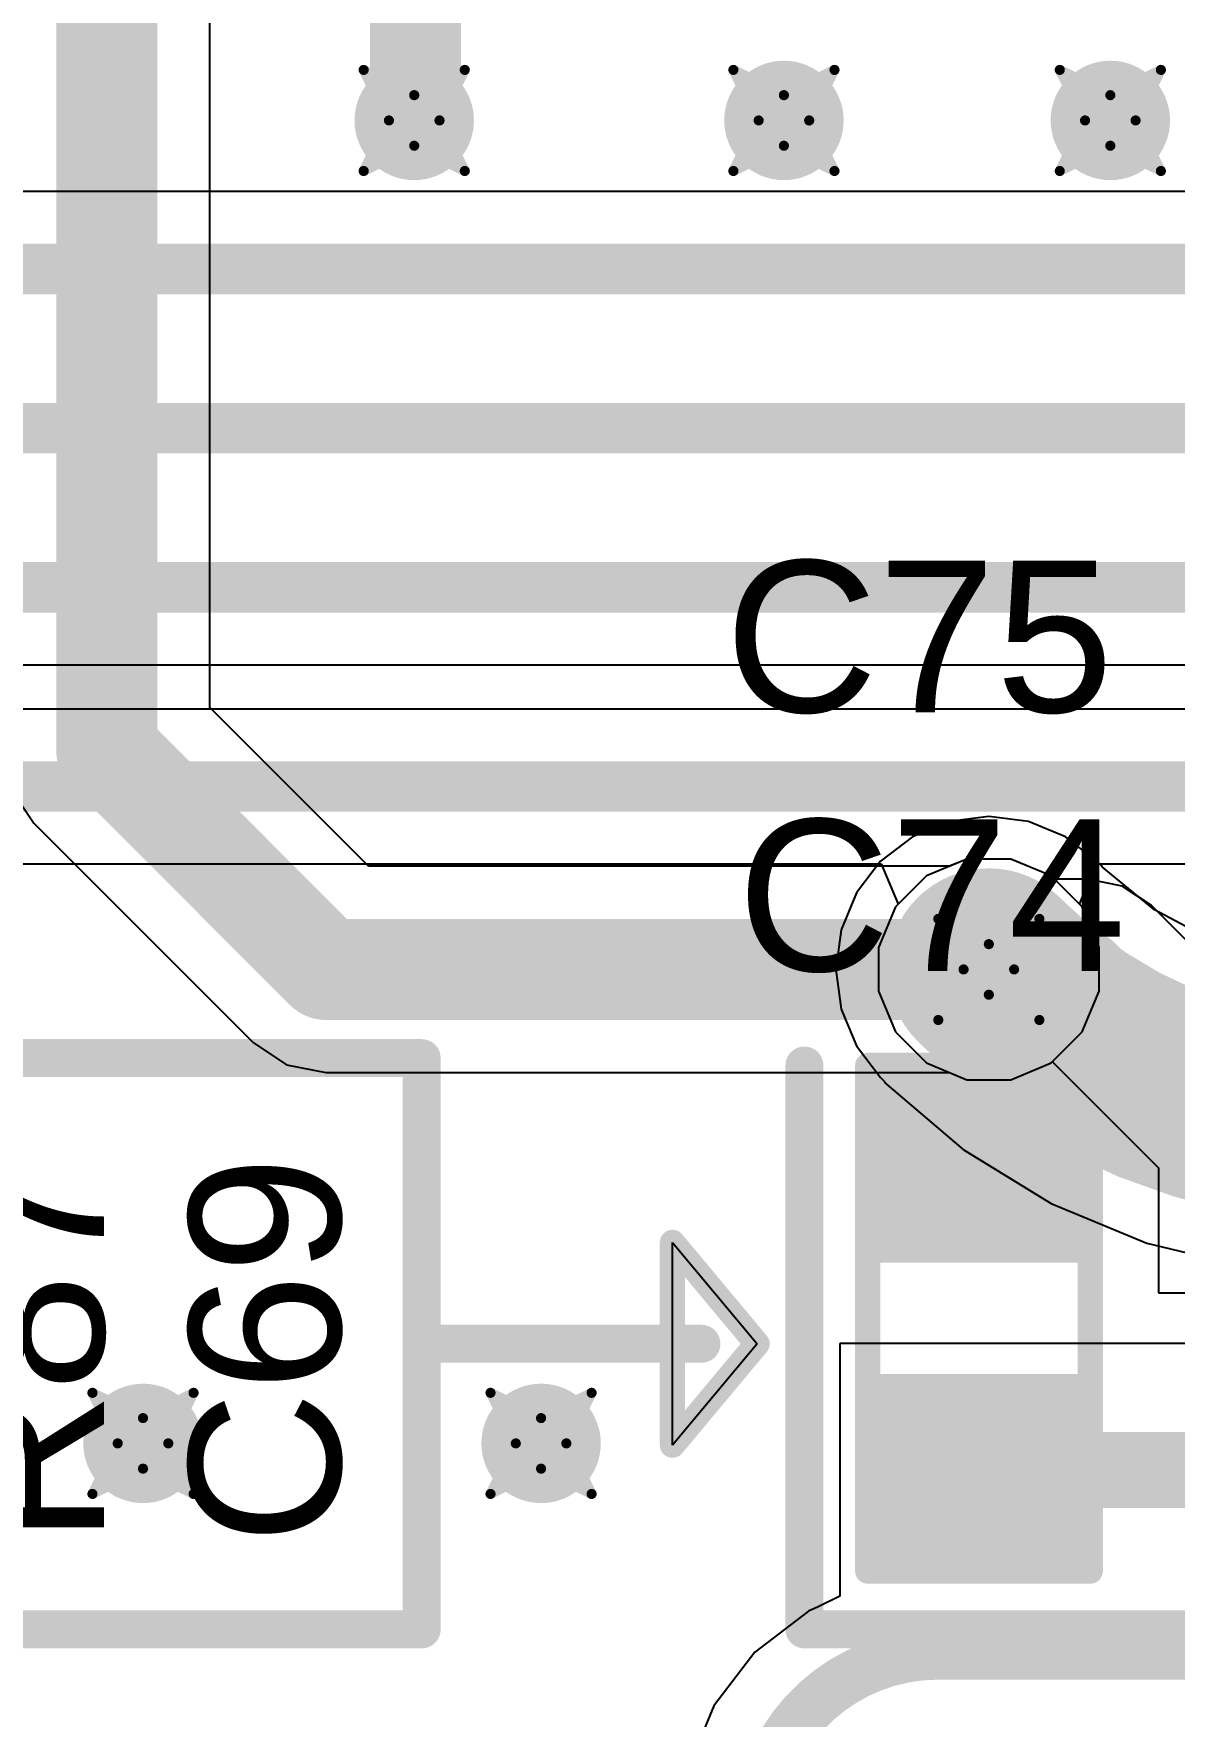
# Model space of a CAD drawing. Header units: inches. Extents: x -0.03 to 9.71, y 0.01 to 4.44.
# Drawn here: x 2.7925 to 3.0182, y 1.5208 to 1.8536 of the extents above; entities that cross this region are included whole.
import ezdxf

# ---------------------------------------------------------------- set-up
doc = ezdxf.new("R2010")
doc.units = ezdxf.units.IN
doc.header["$MEASUREMENT"] = 0
for name, color, linetype in [('Bottom Layer', 5, 'Continuous'), ('Drill Drawing', 1, 'Continuous'), ('Layer 1', 16, 'Continuous'), ('Layer 2', 76, 'Continuous'), ('Top Layer', 1, 'Continuous'), ('Top Overlay', 2, 'Continuous'), ('Top Paste', 8, 'Continuous'), ('Top Solder', 216, 'Continuous'), ('Via Holes', 16, 'Continuous')]:
    doc.layers.add(name, color=color, linetype=linetype)
doc.styles.add('Arial', font='', dxfattribs={"height": 0.2})
doc.styles.get('Arial').set_extended_font_data('Arial')

# ---------------------------------------------------------------- blocks, each defined once
blk = doc.blocks.new('S______B______7')
at = {"layer": 'Top Layer'}
for points in [[(-0.045, -0.0175), (-0.045, 0.0175), (-0.015, 0.0175), (-0.015, -0.0175)], [(0.015, -0.0175), (0.015, 0.0175), (0.045, 0.0175), (0.045, -0.0175)]]:
    blk.add_hatch(color=1, dxfattribs=at).paths.add_polyline_path(points)
at = {"layer": 'Top Paste'}
for points in [[(-0.045, -0.0175), (-0.045, 0.0175), (-0.015, 0.0175), (-0.015, -0.0175)], [(0.015, -0.0175), (0.015, 0.0175), (0.045, 0.0175), (0.045, -0.0175)]]:
    blk.add_hatch(color=8, dxfattribs=at).paths.add_polyline_path(points)
at = {"layer": 'Top Solder'}
for points in [[(-0.049, -0.0215), (-0.049, 0.0215), (-0.011, 0.0215), (-0.011, -0.0215)], [(0.011, -0.0215), (0.011, 0.0215), (0.049, 0.0215), (0.049, -0.0215)]]:
    blk.add_hatch(color=216, dxfattribs=at).paths.add_polyline_path(points)
at = {"layer": 'Top Overlay'}
for points in [[(0.05, 0.022, 0.005, 0.005, 0), (-0.05, 0.022, 0.005, 0.005, 0)], [(-0.05, -0.022, 0.005, 0.005, 0), (-0.05, 0.022, 0.005, 0.005, 0)], [(0.05, -0.022, 0.005, 0.005, 0), (0.05, 0.022, 0.005, 0.005, 0)], [(0.05, -0.022, 0.005, 0.005, 0), (-0.05, -0.022, 0.005, 0.005, 0)]]:
    blk.add_lwpolyline(points, format="xyseb", dxfattribs=at)
for points in [[(-0.05125, 0.022, 0.0025, 0.0025, 1), (-0.04875, 0.022, 0.0025, 0.0025, 1)], [(-0.05125, 0.022, 0.0025, 0.0025, 1), (-0.04875, 0.022, 0.0025, 0.0025, 1)], [(0.04875, 0.022, 0.0025, 0.0025, 1), (0.05125, 0.022, 0.0025, 0.0025, 1)], [(0.04875, 0.022, 0.0025, 0.0025, 1), (0.05125, 0.022, 0.0025, 0.0025, 1)], [(-0.05125, -0.022, 0.0025, 0.0025, 1), (-0.04875, -0.022, 0.0025, 0.0025, 1)], [(-0.05125, -0.022, 0.0025, 0.0025, 1), (-0.04875, -0.022, 0.0025, 0.0025, 1)], [(0.04875, -0.022, 0.0025, 0.0025, 1), (0.05125, -0.022, 0.0025, 0.0025, 1)], [(0.04875, -0.022, 0.0025, 0.0025, 1), (0.05125, -0.022, 0.0025, 0.0025, 1)]]:
    blk.add_lwpolyline(points, format="xyseb", close=True, dxfattribs=at)

msp = doc.modelspace()

# ---------------------------------------------------------------- hatches: boundary and pattern name
at = {"layer": 'Bottom Layer'}
h = msp.add_hatch(color=5, dxfattribs=at)
edge = h.paths.add_edge_path()
edge.add_arc((2.86782, 1.83646), 0.01181, 0, 360)
h = msp.add_hatch(color=5, dxfattribs=at)
edge = h.paths.add_edge_path()
edge.add_arc((2.94095, 1.83646), 0.01181, 0, 360)
h = msp.add_hatch(color=5, dxfattribs=at)
edge = h.paths.add_edge_path()
edge.add_arc((3.00551, 1.83646), 0.01181, 0, 360)
h = msp.add_hatch(color=5, dxfattribs=at)
edge = h.paths.add_edge_path()
edge.add_arc((2.98148, 1.66854), 0.01181, 0, 360)
h = msp.add_hatch(color=5, dxfattribs=at)
edge = h.paths.add_edge_path()
edge.add_arc((2.81417, 1.5748), 0.01181, 0, 360)
h = msp.add_hatch(color=5, dxfattribs=at)
edge = h.paths.add_edge_path()
edge.add_arc((2.89291, 1.5748), 0.01181, 0, 360)
at = {"layer": 'Layer 1'}
h = msp.add_hatch(color=16, dxfattribs=at)
edge = h.paths.add_edge_path()
edge.add_arc((2.86782, 1.83646), 0.01181, 0, 360)
h = msp.add_hatch(color=16, dxfattribs=at)
edge = h.paths.add_edge_path()
edge.add_arc((2.94095, 1.83646), 0.01181, 0, 360)
h = msp.add_hatch(color=16, dxfattribs=at)
edge = h.paths.add_edge_path()
edge.add_arc((3.00551, 1.83646), 0.01181, 0, 360)
h = msp.add_hatch(color=16, dxfattribs=at)
edge = h.paths.add_edge_path()
edge.add_arc((2.98148, 1.66854), 0.01181, 0, 360)
h = msp.add_hatch(color=16, dxfattribs=at)
edge = h.paths.add_edge_path()
edge.add_arc((2.81417, 1.5748), 0.01181, 0, 360)
h = msp.add_hatch(color=16, dxfattribs=at)
edge = h.paths.add_edge_path()
edge.add_arc((2.89291, 1.5748), 0.01181, 0, 360)
at = {"layer": 'Layer 2'}
h = msp.add_hatch(color=76, dxfattribs=at)
edge = h.paths.add_edge_path()
edge.add_arc((2.86782, 1.83646), 0.01181, 0, 360)
h = msp.add_hatch(color=76, dxfattribs=at)
edge = h.paths.add_edge_path()
edge.add_arc((2.94095, 1.83646), 0.01181, 0, 360)
h = msp.add_hatch(color=76, dxfattribs=at)
edge = h.paths.add_edge_path()
edge.add_arc((3.00551, 1.83646), 0.01181, 0, 360)
h = msp.add_hatch(color=76, dxfattribs=at)
edge = h.paths.add_edge_path()
edge.add_arc((2.98148, 1.66854), 0.01181, 0, 360)
h = msp.add_hatch(color=76, dxfattribs=at)
edge = h.paths.add_edge_path()
edge.add_arc((2.81417, 1.5748), 0.01181, 0, 360)
h = msp.add_hatch(color=76, dxfattribs=at)
edge = h.paths.add_edge_path()
edge.add_arc((2.89291, 1.5748), 0.01181, 0, 360)
at = {"layer": 'Top Layer'}
h = msp.add_hatch(color=1, dxfattribs=at)
edge = h.paths.add_edge_path()
edge.add_arc((2.86782, 1.83646), 0.01181, 0, 360)
h = msp.add_hatch(color=1, dxfattribs=at)
edge = h.paths.add_edge_path()
edge.add_arc((2.94095, 1.83646), 0.01181, 0, 360)
h = msp.add_hatch(color=1, dxfattribs=at)
edge = h.paths.add_edge_path()
edge.add_arc((3.00551, 1.83646), 0.01181, 0, 360)
h = msp.add_hatch(color=1, dxfattribs=at)
edge = h.paths.add_edge_path()
edge.add_arc((2.98148, 1.66854), 0.01181, 0, 360)
h = msp.add_hatch(color=1, dxfattribs=at)
edge = h.paths.add_edge_path()
edge.add_arc((2.81417, 1.5748), 0.01181, 0, 360)
h = msp.add_hatch(color=1, dxfattribs=at)
edge = h.paths.add_edge_path()
edge.add_arc((2.89291, 1.5748), 0.01181, 0, 360)
at = {"layer": 'Via Holes'}
h = msp.add_hatch(color=7, dxfattribs=at)
edge = h.paths.add_edge_path()
edge.add_arc((2.86782, 1.83646), 0.00591, 0, 360)
h = msp.add_hatch(color=7, dxfattribs=at)
edge = h.paths.add_edge_path()
edge.add_arc((2.94095, 1.83646), 0.00591, 0, 360)
h = msp.add_hatch(color=7, dxfattribs=at)
edge = h.paths.add_edge_path()
edge.add_arc((3.00551, 1.83646), 0.00591, 0, 360)
h = msp.add_hatch(color=7, dxfattribs=at)
edge = h.paths.add_edge_path()
edge.add_arc((2.98148, 1.66854), 0.00591, 0, 360)
h = msp.add_hatch(color=7, dxfattribs=at)
edge = h.paths.add_edge_path()
edge.add_arc((2.81417, 1.5748), 0.00591, 0, 360)
h = msp.add_hatch(color=7, dxfattribs=at)
edge = h.paths.add_edge_path()
edge.add_arc((2.89291, 1.5748), 0.00591, 0, 360)

# ---------------------------------------------------------------- linework, layer by layer
at = {"layer": 'Bottom Layer'}
for p, q in [((3.09705, 1.82238), (2.78091, 1.82238)), ((2.68091, 1.7288), (3.16004, 1.7288)), ((2.97714, 1.69035), (2.96912, 1.68703)), ((2.98582, 1.69035), (2.97714, 1.69035)), ((2.99383, 1.68703), (2.98582, 1.69035)), ((2.96912, 1.68703), (2.96299, 1.6809)), ((2.99997, 1.6809), (2.99383, 1.68703)), ((2.96299, 1.6809), (2.95967, 1.67288)), ((3.00329, 1.67288), (2.99997, 1.6809)), ((2.95967, 1.67288), (2.95967, 1.66421)), ((3.00329, 1.66421), (3.00329, 1.67288)), ((2.95967, 1.66421), (2.96299, 1.65619)), ((2.99997, 1.65619), (3.00329, 1.66421)), ((2.96299, 1.65619), (2.96912, 1.65005)), ((2.99383, 1.65005), (2.99997, 1.65619)), ((2.96912, 1.65005), (2.97714, 1.64673)), ((2.98582, 1.64673), (2.99383, 1.65005)), ((2.97714, 1.64673), (2.98582, 1.64673))]:
    msp.add_line(p, q, dxfattribs=at)
for points in [[(1.9126, 1.80709, 0.01, 0.01, 0), (2.80315, 1.80709, 0.01, 0.01, 0)], [(2.80315, 1.80709, 0.01, 0.01, 0), (3.1126, 1.80709, 0.01, 0.01, 0)], [(2.71535, 1.77559, 0.01, 0.01, 0), (3.14409, 1.77559, 0.01, 0.01, 0)], [(1.97559, 1.7441, 0.01, 0.01, 0), (3.17559, 1.7441, 0.01, 0.01, 0)]]:
    msp.add_lwpolyline(points, format="xyseb", dxfattribs=at)
msp.add_lwpolyline([(2.80065, 1.80709, 0.005, 0.005, 1), (2.80565, 1.80709, 0.005, 0.005, 1)], format="xyseb", close=True, dxfattribs=at)
msp.add_lwpolyline([(2.80065, 1.80709, 0.005, 0.005, 1), (2.80565, 1.80709, 0.005, 0.005, 1)], format="xyseb", close=True, dxfattribs=at)
at = {"layer": 'Drill Drawing'}
for points in [[(2.85782, 1.84646, 0.002, 0.002, 0), (2.86782, 1.84146, 0.002, 0.002, 0)], [(2.85782, 1.84646, 0.002, 0.002, 0), (2.86282, 1.83646, 0.002, 0.002, 0)], [(2.86782, 1.84146, 0.002, 0.002, 0), (2.87782, 1.84646, 0.002, 0.002, 0)], [(2.87282, 1.83646, 0.002, 0.002, 0), (2.87782, 1.84646, 0.002, 0.002, 0)], [(2.93094, 1.84646, 0.002, 0.002, 0), (2.94095, 1.84146, 0.002, 0.002, 0)], [(2.93094, 1.84646, 0.002, 0.002, 0), (2.93594, 1.83646, 0.002, 0.002, 0)], [(2.94095, 1.84146, 0.002, 0.002, 0), (2.95094, 1.84646, 0.002, 0.002, 0)], [(2.94595, 1.83646, 0.002, 0.002, 0), (2.95094, 1.84646, 0.002, 0.002, 0)], [(2.99551, 1.84646, 0.002, 0.002, 0), (3.00551, 1.84146, 0.002, 0.002, 0)], [(2.99551, 1.84646, 0.002, 0.002, 0), (3.00051, 1.83646, 0.002, 0.002, 0)], [(3.00551, 1.84146, 0.002, 0.002, 0), (3.01551, 1.84646, 0.002, 0.002, 0)], [(3.01051, 1.83646, 0.002, 0.002, 0), (3.01551, 1.84646, 0.002, 0.002, 0)], [(2.85782, 1.82646, 0.002, 0.002, 0), (2.86282, 1.83646, 0.002, 0.002, 0)], [(2.87282, 1.83646, 0.002, 0.002, 0), (2.87782, 1.82646, 0.002, 0.002, 0)], [(2.93094, 1.82646, 0.002, 0.002, 0), (2.93594, 1.83646, 0.002, 0.002, 0)], [(2.94595, 1.83646, 0.002, 0.002, 0), (2.95094, 1.82646, 0.002, 0.002, 0)], [(2.99551, 1.82646, 0.002, 0.002, 0), (3.00051, 1.83646, 0.002, 0.002, 0)], [(3.01051, 1.83646, 0.002, 0.002, 0), (3.01551, 1.82646, 0.002, 0.002, 0)], [(2.85782, 1.82646, 0.002, 0.002, 0), (2.86782, 1.83146, 0.002, 0.002, 0)], [(2.86782, 1.83146, 0.002, 0.002, 0), (2.87782, 1.82646, 0.002, 0.002, 0)], [(2.93094, 1.82646, 0.002, 0.002, 0), (2.94095, 1.83146, 0.002, 0.002, 0)], [(2.94095, 1.83146, 0.002, 0.002, 0), (2.95094, 1.82646, 0.002, 0.002, 0)], [(2.99551, 1.82646, 0.002, 0.002, 0), (3.00551, 1.83146, 0.002, 0.002, 0)], [(3.00551, 1.83146, 0.002, 0.002, 0), (3.01551, 1.82646, 0.002, 0.002, 0)], [(2.97148, 1.67854, 0.002, 0.002, 0), (2.98148, 1.67354, 0.002, 0.002, 0)], [(2.97148, 1.67854, 0.002, 0.002, 0), (2.97648, 1.66854, 0.002, 0.002, 0)], [(2.98148, 1.67354, 0.002, 0.002, 0), (2.99148, 1.67854, 0.002, 0.002, 0)], [(2.98648, 1.66854, 0.002, 0.002, 0), (2.99148, 1.67854, 0.002, 0.002, 0)], [(2.97148, 1.65854, 0.002, 0.002, 0), (2.97648, 1.66854, 0.002, 0.002, 0)], [(2.98648, 1.66854, 0.002, 0.002, 0), (2.99148, 1.65854, 0.002, 0.002, 0)], [(2.97148, 1.65854, 0.002, 0.002, 0), (2.98148, 1.66354, 0.002, 0.002, 0)], [(2.98148, 1.66354, 0.002, 0.002, 0), (2.99148, 1.65854, 0.002, 0.002, 0)], [(2.80417, 1.5848, 0.002, 0.002, 0), (2.81417, 1.5798, 0.002, 0.002, 0)], [(2.80417, 1.5848, 0.002, 0.002, 0), (2.80917, 1.5748, 0.002, 0.002, 0)], [(2.81417, 1.5798, 0.002, 0.002, 0), (2.82417, 1.5848, 0.002, 0.002, 0)], [(2.81917, 1.5748, 0.002, 0.002, 0), (2.82417, 1.5848, 0.002, 0.002, 0)], [(2.88291, 1.5848, 0.002, 0.002, 0), (2.89291, 1.5798, 0.002, 0.002, 0)], [(2.88291, 1.5848, 0.002, 0.002, 0), (2.88791, 1.5748, 0.002, 0.002, 0)], [(2.89291, 1.5798, 0.002, 0.002, 0), (2.90291, 1.5848, 0.002, 0.002, 0)], [(2.89791, 1.5748, 0.002, 0.002, 0), (2.90291, 1.5848, 0.002, 0.002, 0)], [(2.80417, 1.5648, 0.002, 0.002, 0), (2.80917, 1.5748, 0.002, 0.002, 0)], [(2.81917, 1.5748, 0.002, 0.002, 0), (2.82417, 1.5648, 0.002, 0.002, 0)], [(2.88291, 1.5648, 0.002, 0.002, 0), (2.88791, 1.5748, 0.002, 0.002, 0)], [(2.89791, 1.5748, 0.002, 0.002, 0), (2.90291, 1.5648, 0.002, 0.002, 0)], [(2.80417, 1.5648, 0.002, 0.002, 0), (2.81417, 1.5698, 0.002, 0.002, 0)], [(2.81417, 1.5698, 0.002, 0.002, 0), (2.82417, 1.5648, 0.002, 0.002, 0)], [(2.88291, 1.5648, 0.002, 0.002, 0), (2.89291, 1.5698, 0.002, 0.002, 0)], [(2.89291, 1.5698, 0.002, 0.002, 0), (2.90291, 1.5648, 0.002, 0.002, 0)]]:
    msp.add_lwpolyline(points, format="xyseb", dxfattribs=at)
for points in [[(2.85732, 1.84646, 0.001, 0.001, 1), (2.85832, 1.84646, 0.001, 0.001, 1)], [(2.85732, 1.84646, 0.001, 0.001, 1), (2.85832, 1.84646, 0.001, 0.001, 1)], [(2.87732, 1.84646, 0.001, 0.001, 1), (2.87832, 1.84646, 0.001, 0.001, 1)], [(2.87732, 1.84646, 0.001, 0.001, 1), (2.87832, 1.84646, 0.001, 0.001, 1)], [(2.93045, 1.84646, 0.001, 0.001, 1), (2.93145, 1.84646, 0.001, 0.001, 1)], [(2.93045, 1.84646, 0.001, 0.001, 1), (2.93145, 1.84646, 0.001, 0.001, 1)], [(2.95045, 1.84646, 0.001, 0.001, 1), (2.95145, 1.84646, 0.001, 0.001, 1)], [(2.95045, 1.84646, 0.001, 0.001, 1), (2.95145, 1.84646, 0.001, 0.001, 1)], [(2.99501, 1.84646, 0.001, 0.001, 1), (2.99601, 1.84646, 0.001, 0.001, 1)], [(2.99501, 1.84646, 0.001, 0.001, 1), (2.99601, 1.84646, 0.001, 0.001, 1)], [(3.01501, 1.84646, 0.001, 0.001, 1), (3.01601, 1.84646, 0.001, 0.001, 1)], [(3.01501, 1.84646, 0.001, 0.001, 1), (3.01601, 1.84646, 0.001, 0.001, 1)], [(2.86732, 1.84146, 0.001, 0.001, 1), (2.86832, 1.84146, 0.001, 0.001, 1)], [(2.86732, 1.84146, 0.001, 0.001, 1), (2.86832, 1.84146, 0.001, 0.001, 1)], [(2.94044, 1.84146, 0.001, 0.001, 1), (2.94144, 1.84146, 0.001, 0.001, 1)], [(2.94044, 1.84146, 0.001, 0.001, 1), (2.94144, 1.84146, 0.001, 0.001, 1)], [(3.00501, 1.84146, 0.001, 0.001, 1), (3.00601, 1.84146, 0.001, 0.001, 1)], [(3.00501, 1.84146, 0.001, 0.001, 1), (3.00601, 1.84146, 0.001, 0.001, 1)], [(2.86232, 1.83646, 0.001, 0.001, 1), (2.86332, 1.83646, 0.001, 0.001, 1)], [(2.86232, 1.83646, 0.001, 0.001, 1), (2.86332, 1.83646, 0.001, 0.001, 1)], [(2.87232, 1.83646, 0.001, 0.001, 1), (2.87332, 1.83646, 0.001, 0.001, 1)], [(2.87232, 1.83646, 0.001, 0.001, 1), (2.87332, 1.83646, 0.001, 0.001, 1)], [(2.93545, 1.83646, 0.001, 0.001, 1), (2.93644, 1.83646, 0.001, 0.001, 1)], [(2.93545, 1.83646, 0.001, 0.001, 1), (2.93644, 1.83646, 0.001, 0.001, 1)], [(2.94544, 1.83646, 0.001, 0.001, 1), (2.94645, 1.83646, 0.001, 0.001, 1)], [(2.94544, 1.83646, 0.001, 0.001, 1), (2.94645, 1.83646, 0.001, 0.001, 1)], [(3.00001, 1.83646, 0.001, 0.001, 1), (3.00101, 1.83646, 0.001, 0.001, 1)], [(3.00001, 1.83646, 0.001, 0.001, 1), (3.00101, 1.83646, 0.001, 0.001, 1)], [(3.01001, 1.83646, 0.001, 0.001, 1), (3.01101, 1.83646, 0.001, 0.001, 1)], [(3.01001, 1.83646, 0.001, 0.001, 1), (3.01101, 1.83646, 0.001, 0.001, 1)], [(2.86732, 1.83146, 0.001, 0.001, 1), (2.86832, 1.83146, 0.001, 0.001, 1)], [(2.86732, 1.83146, 0.001, 0.001, 1), (2.86832, 1.83146, 0.001, 0.001, 1)], [(2.94044, 1.83146, 0.001, 0.001, 1), (2.94144, 1.83146, 0.001, 0.001, 1)], [(2.94044, 1.83146, 0.001, 0.001, 1), (2.94144, 1.83146, 0.001, 0.001, 1)], [(3.00501, 1.83146, 0.001, 0.001, 1), (3.00601, 1.83146, 0.001, 0.001, 1)], [(3.00501, 1.83146, 0.001, 0.001, 1), (3.00601, 1.83146, 0.001, 0.001, 1)], [(2.85732, 1.82646, 0.001, 0.001, 1), (2.85832, 1.82646, 0.001, 0.001, 1)], [(2.85732, 1.82646, 0.001, 0.001, 1), (2.85832, 1.82646, 0.001, 0.001, 1)], [(2.87732, 1.82646, 0.001, 0.001, 1), (2.87832, 1.82646, 0.001, 0.001, 1)], [(2.87732, 1.82646, 0.001, 0.001, 1), (2.87832, 1.82646, 0.001, 0.001, 1)], [(2.93045, 1.82646, 0.001, 0.001, 1), (2.93145, 1.82646, 0.001, 0.001, 1)], [(2.93045, 1.82646, 0.001, 0.001, 1), (2.93145, 1.82646, 0.001, 0.001, 1)], [(2.95045, 1.82646, 0.001, 0.001, 1), (2.95145, 1.82646, 0.001, 0.001, 1)], [(2.95045, 1.82646, 0.001, 0.001, 1), (2.95145, 1.82646, 0.001, 0.001, 1)], [(2.99501, 1.82646, 0.001, 0.001, 1), (2.99601, 1.82646, 0.001, 0.001, 1)], [(2.99501, 1.82646, 0.001, 0.001, 1), (2.99601, 1.82646, 0.001, 0.001, 1)], [(3.01501, 1.82646, 0.001, 0.001, 1), (3.01601, 1.82646, 0.001, 0.001, 1)], [(3.01501, 1.82646, 0.001, 0.001, 1), (3.01601, 1.82646, 0.001, 0.001, 1)], [(2.97098, 1.67854, 0.001, 0.001, 1), (2.97198, 1.67854, 0.001, 0.001, 1)], [(2.97098, 1.67854, 0.001, 0.001, 1), (2.97198, 1.67854, 0.001, 0.001, 1)], [(2.99098, 1.67854, 0.001, 0.001, 1), (2.99198, 1.67854, 0.001, 0.001, 1)], [(2.99098, 1.67854, 0.001, 0.001, 1), (2.99198, 1.67854, 0.001, 0.001, 1)], [(2.98098, 1.67354, 0.001, 0.001, 1), (2.98198, 1.67354, 0.001, 0.001, 1)], [(2.98098, 1.67354, 0.001, 0.001, 1), (2.98198, 1.67354, 0.001, 0.001, 1)], [(2.97598, 1.66854, 0.001, 0.001, 1), (2.97698, 1.66854, 0.001, 0.001, 1)], [(2.97598, 1.66854, 0.001, 0.001, 1), (2.97698, 1.66854, 0.001, 0.001, 1)], [(2.98598, 1.66854, 0.001, 0.001, 1), (2.98698, 1.66854, 0.001, 0.001, 1)], [(2.98598, 1.66854, 0.001, 0.001, 1), (2.98698, 1.66854, 0.001, 0.001, 1)], [(2.98098, 1.66354, 0.001, 0.001, 1), (2.98198, 1.66354, 0.001, 0.001, 1)], [(2.98098, 1.66354, 0.001, 0.001, 1), (2.98198, 1.66354, 0.001, 0.001, 1)], [(2.97098, 1.65854, 0.001, 0.001, 1), (2.97198, 1.65854, 0.001, 0.001, 1)], [(2.97098, 1.65854, 0.001, 0.001, 1), (2.97198, 1.65854, 0.001, 0.001, 1)], [(2.99098, 1.65854, 0.001, 0.001, 1), (2.99198, 1.65854, 0.001, 0.001, 1)], [(2.99098, 1.65854, 0.001, 0.001, 1), (2.99198, 1.65854, 0.001, 0.001, 1)], [(2.80367, 1.5848, 0.001, 0.001, 1), (2.80467, 1.5848, 0.001, 0.001, 1)], [(2.80367, 1.5848, 0.001, 0.001, 1), (2.80467, 1.5848, 0.001, 0.001, 1)], [(2.82367, 1.5848, 0.001, 0.001, 1), (2.82467, 1.5848, 0.001, 0.001, 1)], [(2.82367, 1.5848, 0.001, 0.001, 1), (2.82467, 1.5848, 0.001, 0.001, 1)], [(2.88241, 1.5848, 0.001, 0.001, 1), (2.88341, 1.5848, 0.001, 0.001, 1)], [(2.88241, 1.5848, 0.001, 0.001, 1), (2.88341, 1.5848, 0.001, 0.001, 1)], [(2.90241, 1.5848, 0.001, 0.001, 1), (2.90341, 1.5848, 0.001, 0.001, 1)], [(2.90241, 1.5848, 0.001, 0.001, 1), (2.90341, 1.5848, 0.001, 0.001, 1)], [(2.81367, 1.5798, 0.001, 0.001, 1), (2.81467, 1.5798, 0.001, 0.001, 1)], [(2.81367, 1.5798, 0.001, 0.001, 1), (2.81467, 1.5798, 0.001, 0.001, 1)], [(2.89241, 1.5798, 0.001, 0.001, 1), (2.89341, 1.5798, 0.001, 0.001, 1)], [(2.89241, 1.5798, 0.001, 0.001, 1), (2.89341, 1.5798, 0.001, 0.001, 1)], [(2.80867, 1.5748, 0.001, 0.001, 1), (2.80967, 1.5748, 0.001, 0.001, 1)], [(2.80867, 1.5748, 0.001, 0.001, 1), (2.80967, 1.5748, 0.001, 0.001, 1)], [(2.81867, 1.5748, 0.001, 0.001, 1), (2.81967, 1.5748, 0.001, 0.001, 1)], [(2.81867, 1.5748, 0.001, 0.001, 1), (2.81967, 1.5748, 0.001, 0.001, 1)], [(2.88741, 1.5748, 0.001, 0.001, 1), (2.88841, 1.5748, 0.001, 0.001, 1)], [(2.88741, 1.5748, 0.001, 0.001, 1), (2.88841, 1.5748, 0.001, 0.001, 1)], [(2.89741, 1.5748, 0.001, 0.001, 1), (2.89841, 1.5748, 0.001, 0.001, 1)], [(2.89741, 1.5748, 0.001, 0.001, 1), (2.89841, 1.5748, 0.001, 0.001, 1)], [(2.81367, 1.5698, 0.001, 0.001, 1), (2.81467, 1.5698, 0.001, 0.001, 1)], [(2.81367, 1.5698, 0.001, 0.001, 1), (2.81467, 1.5698, 0.001, 0.001, 1)], [(2.89241, 1.5698, 0.001, 0.001, 1), (2.89341, 1.5698, 0.001, 0.001, 1)], [(2.89241, 1.5698, 0.001, 0.001, 1), (2.89341, 1.5698, 0.001, 0.001, 1)], [(2.80367, 1.5648, 0.001, 0.001, 1), (2.80467, 1.5648, 0.001, 0.001, 1)], [(2.80367, 1.5648, 0.001, 0.001, 1), (2.80467, 1.5648, 0.001, 0.001, 1)], [(2.82367, 1.5648, 0.001, 0.001, 1), (2.82467, 1.5648, 0.001, 0.001, 1)], [(2.82367, 1.5648, 0.001, 0.001, 1), (2.82467, 1.5648, 0.001, 0.001, 1)], [(2.88241, 1.5648, 0.001, 0.001, 1), (2.88341, 1.5648, 0.001, 0.001, 1)], [(2.88241, 1.5648, 0.001, 0.001, 1), (2.88341, 1.5648, 0.001, 0.001, 1)], [(2.90241, 1.5648, 0.001, 0.001, 1), (2.90341, 1.5648, 0.001, 0.001, 1)], [(2.90241, 1.5648, 0.001, 0.001, 1), (2.90341, 1.5648, 0.001, 0.001, 1)]]:
    msp.add_lwpolyline(points, format="xyseb", close=True, dxfattribs=at)
at = {"layer": 'Layer 1'}
for p, q in [((3.15751, 1.72002), (2.68344, 1.72002)), ((2.63091, 1.68943), (2.9602, 1.68943)), ((2.9602, 1.68943), (2.96352, 1.68143)), ((2.99943, 1.68143), (3.00275, 1.68943)), ((3.00275, 1.68943), (3.18366, 1.68943)), ((2.96299, 1.6809), (2.95967, 1.67288)), ((2.96352, 1.68143), (2.96299, 1.6809)), ((2.99997, 1.6809), (2.99943, 1.68143)), ((3.00329, 1.67288), (2.99997, 1.6809)), ((2.95967, 1.67288), (2.95967, 1.66421)), ((3.00329, 1.66421), (3.00329, 1.67288)), ((2.95967, 1.66421), (2.96299, 1.65619)), ((2.99997, 1.65619), (3.00329, 1.66421)), ((2.96299, 1.65619), (2.96912, 1.65005)), ((2.99383, 1.65005), (2.99997, 1.65619)), ((2.96912, 1.65005), (2.97714, 1.64673)), ((2.98582, 1.64673), (2.99383, 1.65005)), ((2.97714, 1.64673), (2.98582, 1.64673))]:
    msp.add_line(p, q, dxfattribs=at)
msp.add_lwpolyline([(2.61535, 1.70473, 0.01, 0.01, 0), (3.19921, 1.70473, 0.01, 0.01, 0)], format="xyseb", dxfattribs=at)
at = {"layer": 'Layer 2'}
for p, q in [((2.97364, 1.69777), (2.96635, 1.69475)), ((2.98148, 1.6988), (2.97364, 1.69777)), ((2.98931, 1.69777), (2.98148, 1.6988)), ((2.99661, 1.69475), (2.98931, 1.69777)), ((2.96635, 1.69475), (2.96008, 1.68994)), ((3.00287, 1.68994), (2.99661, 1.69475)), ((2.96008, 1.68994), (2.95527, 1.68367)), ((3.00371, 1.6891), (3.00287, 1.68994)), ((3.00397, 1.68877), (3.00371, 1.6891)), ((3.01423, 1.68035), (3.00397, 1.68877)), ((2.95527, 1.68367), (2.95225, 1.67638)), ((3.0263, 1.67389), (3.01423, 1.68035)), ((2.95225, 1.67638), (2.95122, 1.66854)), ((2.95122, 1.66854), (2.95225, 1.66071)), ((2.95225, 1.66071), (2.95527, 1.65341)), ((2.95527, 1.65341), (2.96008, 1.64715)), ((2.96008, 1.64715), (2.96092, 1.64631)), ((2.96092, 1.64631), (2.96082, 1.64621)), ((2.96082, 1.64621), (2.97638, 1.63292)), ((2.97638, 1.63292), (2.99383, 1.62223)), ((2.99383, 1.62223), (3.01273, 1.61439)), ((3.01273, 1.61439), (3.03263, 1.60962))]:
    msp.add_line(p, q, dxfattribs=at)
for points in [[(2.98148, 1.66854, 0.04, 0.04, 0), (2.98232, 1.6677, 0.04, 0.04, 0)], [(3.05303, 1.63841, 0.04, 0.04, -0.198912), (2.98232, 1.6677, 0.04, 0.04, 0)]]:
    msp.add_lwpolyline(points, format="xyseb", dxfattribs=at)
for points in [[(2.97148, 1.66854, 0.02, 0.02, 1), (2.99148, 1.66854, 0.02, 0.02, 1)], [(2.97232, 1.6677, 0.02, 0.02, 1), (2.99232, 1.6677, 0.02, 0.02, 1)], [(2.97232, 1.6677, 0.02, 0.02, 1), (2.99232, 1.6677, 0.02, 0.02, 1)]]:
    msp.add_lwpolyline(points, format="xyseb", close=True, dxfattribs=at)
at = {"layer": 'Top Layer'}
for p, q in [((2.82739, 1.72035), (2.82739, 1.96434)), ((2.8588, 1.68894), (2.82739, 1.72035)), ((2.78816, 1.70409), (2.79258, 1.69748)), ((2.79258, 1.69748), (2.83594, 1.65412)), ((2.97371, 1.68894), (2.8588, 1.68894)), ((2.97714, 1.69035), (2.97371, 1.68894)), ((2.98582, 1.69035), (2.97714, 1.69035)), ((2.99383, 1.68703), (2.98582, 1.69035)), ((2.99448, 1.68639), (2.99383, 1.68703)), ((3.00103, 1.68639), (2.99448, 1.68639)), ((3.00786, 1.68503), (3.00103, 1.68639)), ((3.01364, 1.68116), (3.00786, 1.68503)), ((3.04025, 1.65455), (3.01364, 1.68116)), ((2.83594, 1.65412), (2.84255, 1.6497)), ((2.84255, 1.6497), (2.85035, 1.64815)), ((2.85035, 1.64815), (2.97371, 1.64815)), ((2.97371, 1.64815), (2.97714, 1.64673)), ((2.98582, 1.64673), (2.99383, 1.65005)), ((2.99383, 1.65005), (2.99406, 1.65028)), ((2.99406, 1.65028), (3.01502, 1.62932)), ((2.97714, 1.64673), (2.98582, 1.64673)), ((3.01502, 1.62932), (3.01502, 1.60455)), ((3.01502, 1.60455), (3.07002, 1.60455)), ((3.00703, 1.59455), (2.95203, 1.59455)), ((2.95203, 1.59455), (2.95203, 1.54455)), ((3.01502, 1.59455), (3.00703, 1.59455)), ((3.00703, 1.59455), (3.00703, 1.59455)), ((3.07002, 1.59455), (3.01502, 1.59455)), ((3.01502, 1.59455), (3.01502, 1.59455)), ((2.95203, 1.54455), (2.94772, 1.54244)), ((2.94582, 1.54164), (2.93521, 1.53349)), ((2.94583, 1.54164), (2.94582, 1.54164)), ((2.94772, 1.54244), (2.94583, 1.54164)), ((2.93521, 1.53349), (2.92706, 1.52288)), ((2.92706, 1.52288), (2.92194, 1.51051))]:
    msp.add_line(p, q, dxfattribs=at)
for points in [[(2.807, 1.7119, 0.02, 0.02, 0), (2.807, 1.97682, 0.02, 0.02, 0)], [(2.86807, 1.8367, 0.018, 0.018, 0), (2.86807, 1.8837, 0.018, 0.018, 0)], [(2.807, 1.7119, 0.02, 0.02, 0), (2.85035, 1.66854, 0.02, 0.02, 0)], [(2.85035, 1.66854, 0.02, 0.02, 0), (2.98148, 1.66854, 0.02, 0.02, 0)], [(2.98148, 1.66854, 0.015, 0.015, 0), (3.00103, 1.66854, 0.015, 0.015, 0)], [(3.00103, 1.66854, 0.015, 0.015, 0), (3.04002, 1.62955, 0.015, 0.015, 0)], [(2.98303, 1.56955, 0.015, 0.015, 0), (3.04252, 1.56955, 0.015, 0.015, 0)], [(2.93563, 1.49725, 0.01, 0.01, -0.414214), (2.97145, 1.53307, 0.01, 0.01, 0)], [(2.97145, 1.53307, 0.01, 0.01, 0), (3.28858, 1.53307, 0.01, 0.01, 0)]]:
    msp.add_lwpolyline(points, format="xyseb", dxfattribs=at)
for points in [[(2.86357, 1.8367, 0.009, 0.009, 1), (2.87257, 1.8367, 0.009, 0.009, 1)], [(2.802, 1.7119, 0.01, 0.01, 1), (2.812, 1.7119, 0.01, 0.01, 1)], [(2.802, 1.7119, 0.01, 0.01, 1), (2.812, 1.7119, 0.01, 0.01, 1)], [(2.84535, 1.66854, 0.01, 0.01, 1), (2.85535, 1.66854, 0.01, 0.01, 1)], [(2.84535, 1.66854, 0.01, 0.01, 1), (2.85535, 1.66854, 0.01, 0.01, 1)], [(2.97648, 1.66854, 0.01, 0.01, 1), (2.98648, 1.66854, 0.01, 0.01, 1)], [(2.97773, 1.66854, 0.0075, 0.0075, 1), (2.98523, 1.66854, 0.0075, 0.0075, 1)], [(2.99728, 1.66854, 0.0075, 0.0075, 1), (3.00478, 1.66854, 0.0075, 0.0075, 1)], [(2.99728, 1.66854, 0.0075, 0.0075, 1), (3.00478, 1.66854, 0.0075, 0.0075, 1)], [(2.97928, 1.56955, 0.0075, 0.0075, 1), (2.98678, 1.56955, 0.0075, 0.0075, 1)], [(2.96895, 1.53307, 0.005, 0.005, 1), (2.97395, 1.53307, 0.005, 0.005, 1)], [(2.96895, 1.53307, 0.005, 0.005, 1), (2.97395, 1.53307, 0.005, 0.005, 1)]]:
    msp.add_lwpolyline(points, format="xyseb", close=True, dxfattribs=at)
at = {"layer": 'Top Overlay'}
for p, q in [((2.9189, 1.57445), (2.9189, 1.61455)), ((2.9189, 1.61455), (2.93563, 1.5945)), ((2.93563, 1.5945), (2.9189, 1.57445))]:
    msp.add_line(p, q, dxfattribs=at)
for points in [[(2.714, 1.651, 0.0075, 0.0075, 0), (2.8693, 1.651, 0.0075, 0.0075, 0)], [(2.8693, 1.538, 0.0075, 0.0075, 0), (2.8693, 1.651, 0.0075, 0.0075, 0)], [(2.945, 1.538, 0.0075, 0.0075, 0), (2.945, 1.64955, 0.0075, 0.0075, 0)], [(2.9189, 1.61455, 0.005, 0.005, 0), (2.93563, 1.5945, 0.005, 0.005, 0)], [(2.9189, 1.57445, 0.005, 0.005, 0), (2.9189, 1.61455, 0.005, 0.005, 0)], [(2.8693, 1.5945, 0.0075, 0.0075, 0), (2.92463, 1.5945, 0.0075, 0.0075, 0)], [(2.9189, 1.57445, 0.005, 0.005, 0), (2.93563, 1.5945, 0.005, 0.005, 0)], [(2.714, 1.538, 0.0075, 0.0075, 0), (2.8693, 1.538, 0.0075, 0.0075, 0)], [(2.945, 1.538, 0.0075, 0.0075, 0), (3.131, 1.538, 0.0075, 0.0075, 0)]]:
    msp.add_lwpolyline(points, format="xyseb", dxfattribs=at)
for points in [[(2.86742, 1.651, 0.00375, 0.00375, 1), (2.87117, 1.651, 0.00375, 0.00375, 1)], [(2.86742, 1.651, 0.00375, 0.00375, 1), (2.87117, 1.651, 0.00375, 0.00375, 1)], [(2.94313, 1.64955, 0.00375, 0.00375, 1), (2.94687, 1.64955, 0.00375, 0.00375, 1)], [(2.91765, 1.61455, 0.0025, 0.0025, 1), (2.92015, 1.61455, 0.0025, 0.0025, 1)], [(2.91765, 1.61455, 0.0025, 0.0025, 1), (2.92015, 1.61455, 0.0025, 0.0025, 1)], [(2.86742, 1.5945, 0.00375, 0.00375, 1), (2.87117, 1.5945, 0.00375, 0.00375, 1)], [(2.92275, 1.5945, 0.00375, 0.00375, 1), (2.92651, 1.5945, 0.00375, 0.00375, 1)], [(2.93438, 1.5945, 0.0025, 0.0025, 1), (2.93688, 1.5945, 0.0025, 0.0025, 1)], [(2.93438, 1.5945, 0.0025, 0.0025, 1), (2.93688, 1.5945, 0.0025, 0.0025, 1)], [(2.91765, 1.57445, 0.0025, 0.0025, 1), (2.92015, 1.57445, 0.0025, 0.0025, 1)], [(2.91765, 1.57445, 0.0025, 0.0025, 1), (2.92015, 1.57445, 0.0025, 0.0025, 1)], [(2.86742, 1.538, 0.00375, 0.00375, 1), (2.87117, 1.538, 0.00375, 0.00375, 1)], [(2.86742, 1.538, 0.00375, 0.00375, 1), (2.87117, 1.538, 0.00375, 0.00375, 1)], [(2.94313, 1.538, 0.00375, 0.00375, 1), (2.94687, 1.538, 0.00375, 0.00375, 1)], [(2.94313, 1.538, 0.00375, 0.00375, 1), (2.94687, 1.538, 0.00375, 0.00375, 1)]]:
    msp.add_lwpolyline(points, format="xyseb", close=True, dxfattribs=at)

# ---------------------------------------------------------------- block references
at = {"rotation": 270}
msp.add_blockref('S______B______7', (2.97953, 1.59955), dxfattribs=at)

# ---------------------------------------------------------------- texts
at = {"layer": 'Top Overlay', "style": 'Arial'}
for s, p in [('C75', (2.92925, 1.71941)), ('C74', (2.93171, 1.66823))]:
    msp.add_text(s, height=0.03, dxfattribs=at).set_placement(p)
for s, p in [('R87', (2.80647, 1.55479)), ('C69', (2.85326, 1.55479))]:
    msp.add_text(s, height=0.03, rotation=90, dxfattribs=at).set_placement(p)

doc.saveas('drawing.dxf')
